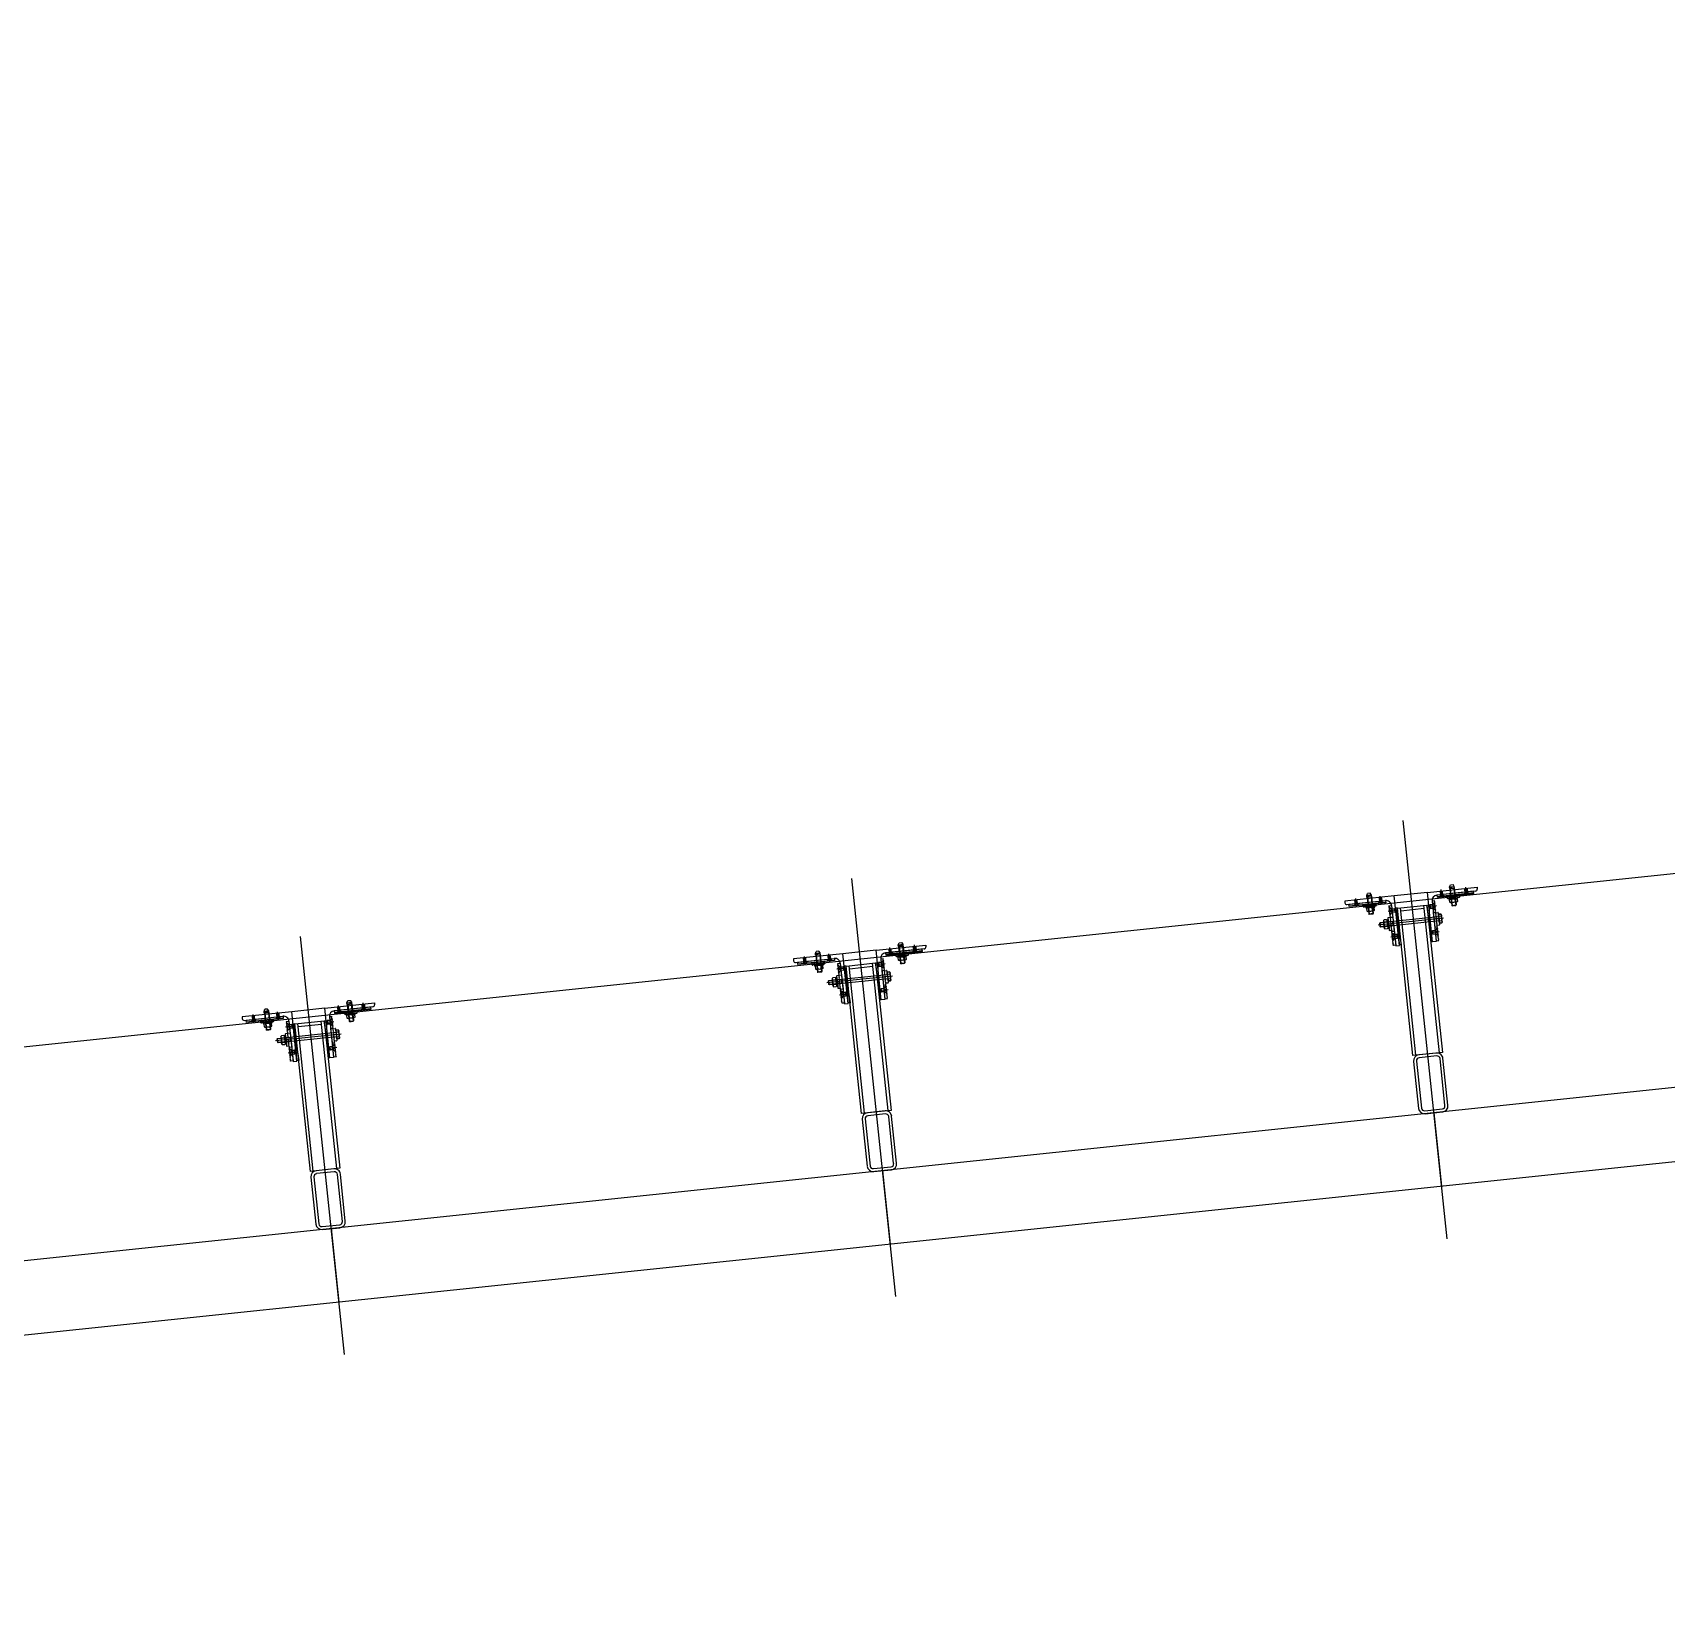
# Model space of a CAD drawing. Extents: x 809487 to 809680, y 818779 to 819225.
# Drawn here: x 809542.408 to 809546.828, y 818960.345 to 818964.567 of the extents above; entities that cross this region are included whole.
import ezdxf

# ---------------------------------------------------------------- set-up
doc = ezdxf.new("R2010")
doc.units = 0
for name, color, linetype in [('Default', 7, 'Continuous'), ('F-Glazing', 7, 'Continuous'), ('MAJ223__', 7, 'Continuous'), ('MAJ292_1', 7, 'Continuous'), ('MAJ292__', 7, 'Continuous'), ('MAJ314__scope', 7, 'Continuous'), ('MAJ318__', 7, 'Continuous'), ('MAJ322__', 7, 'Continuous'), ('MAJ325__', 7, 'Continuous'), ('MAJ520__', 7, 'Continuous'), ('WELDING', 7, 'Continuous')]:
    doc.layers.add(name, color=color, linetype=linetype)

# ---------------------------------------------------------------- blocks, each defined once
blk = doc.blocks.new('A$C62E2240C')
at = {"layer": 'MAJ223__'}
for p, q in [((-0.005, -0.01), (0.0181, -0.01)), ((0.005, -0.0058), (0.0135, -0.0058)), ((0.005, -0.0142), (0.0135, -0.0142)), ((0.0127, -0.005), (0.0127, -0.015))]:
    blk.add_line(p, q, dxfattribs=at)
blk.add_lwpolyline([(0, 0), (0.005, -0.005), (0.005, -0.015), (0, -0.02)], close=True, dxfattribs=at)
for points in [[(0, -0.0113), (0.0033, -0.0113), (0.0033, -0.0088), (0, -0.0088)], [(0.005, -0.005), (0.0127, -0.005), (0.0135, -0.0058), (0.0135, -0.0142), (0.0127, -0.015), (0.005, -0.015)]]:
    blk.add_lwpolyline(points, dxfattribs=at)
blk = doc.blocks.new('TM12NUT')
at = {"layer": 'Default'}
for p, q in [((0.0078, 0), (-0.0078, 0)), ((-0.0104, -0.0015), (-0.0104, -0.0085)), ((-0.0078, -0.01), (0.0078, -0.01)), ((-0.0052, -0.0085), (-0.0052, -0.0015)), ((0.0052, -0.0085), (0.0052, -0.0015)), ((0.0104, -0.0085), (0.0104, -0.0015))]:
    blk.add_line(p, q, dxfattribs=at)
for centre, radius, start, end in [((0, -0.0098), 0.00979, 57.7958, 122.2042), ((0.0078, -0.003), 0.00301, 30, 150), ((-0.0078, -0.003), 0.00301, 30, 150), ((-0.0078, -0.007), 0.00301, 210, 330), ((0, -0.0002), 0.00979, 237.7958, 302.2042), ((0.0078, -0.007), 0.00301, 210, 330)]:
    blk.add_arc(centre, radius, start, end, dxfattribs=at)
blk = doc.blocks.new('M12_WASH')
at = {"layer": 'Default'}
for p, q in [((0.0025, 0.0016), (0, 0.0009)), ((0, -0.0016), (0.0025, -0.0009))]:
    blk.add_line(p, q, dxfattribs=at)
blk.add_lwpolyline([(0, -0.012), (0.0025, -0.012), (0.0025, 0.012), (0, 0.012)], close=True, dxfattribs=at)
blk = doc.blocks.new('A$C392C4054')
at = {"layer": 'Default'}
for p, q in [((0.013, 0.05), (0, 0.05)), ((0.013, 0.047), (0, 0.047)), ((0.0016, 0.0468), (0.0016, 0)), ((0.0114, 0.0468), (0.0114, 0))]:
    blk.add_line(p, q, dxfattribs=at)
at = {"layer": 'MAJ292_1'}
for p, q in [((0.0005, 0.047), (0.0005, 0.0468)), ((0.0125, 0.047), (0.0125, 0.0468))]:
    blk.add_line(p, q, dxfattribs=at)
at = {"layer": 'MAJ318__'}
for p, q in [((0, 0.0517), (0.003, 0.057)), ((0, 0.0468), (0, 0.0517)), ((0.013, 0.0515), (0, 0.0515)), ((0.013, 0.0468), (0, 0.0468)), ((0.0005, 0.0468), (0.0005, 0.0011)), ((0.01, 0.057), (0.003, 0.057)), ((0.013, 0.0517), (0.01, 0.057)), ((0.0125, 0.0468), (0.0125, 0.0011)), ((0.013, 0.0468), (0.013, 0.0517)), ((0.0005, 0.0011), (0.0016, 0)), ((0.0125, 0.0011), (0.0005, 0.0011)), ((0.0054, 0), (0.0016, 0)), ((0.0065, 0.0011), (0.0054, 0)), ((0.0065, 0.0011), (0.0076, 0)), ((0.0114, 0), (0.0076, 0)), ((0.0114, 0), (0.0125, 0.0011))]:
    blk.add_line(p, q, dxfattribs=at)
blk = doc.blocks.new('M06MC13')
at = {"layer": 'Default'}
for p, q in [((-0.005, 0), (0.018, 0)), ((0.003, 0.0025), (0.013, 0.0025)), ((0.0125, -0.003), (0.0125, 0.003)), ((0.003, -0.0025), (0.013, -0.0025))]:
    blk.add_line(p, q, dxfattribs=at)
blk.add_lwpolyline([(0, -0.006), (0.003, -0.003), (0.003, 0.003), (0, 0.006)], close=True, dxfattribs=at)
for points in [[(0, 0.00075), (0.002, 0.00075), (0.002, -0.00075), (0, -0.00075)], [(0.003, -0.003), (0.0125, -0.003), (0.013, -0.0025), (0.013, 0.0025), (0.0125, 0.003), (0.003, 0.003)]]:
    blk.add_lwpolyline(points, dxfattribs=at)
blk = doc.blocks.new('M12HB160')
at = {"layer": 'Default'}
for p, q in [((-0.013, 0), (0.165, 0)), ((0.125, 0.005), (0.16, 0.005)), ((0.159, -0.006), (0.159, 0.006)), ((0.125, -0.005), (0.16, -0.005))]:
    blk.add_line(p, q, dxfattribs=at)
blk.add_lwpolyline([(-0.0065, -0.012), (-0.008, -0.0105), (-0.008, 0.0105), (-0.0065, 0.012), (0, 0.012), (0, -0.012)], close=True, dxfattribs=at)
for points in [[(-0.0064, 0.006), (0, 0.006), (0, 0.012), (-0.0064, 0.012)], [(0, -0.006), (0.159, -0.006), (0.16, -0.005), (0.16, 0.005), (0.159, 0.006), (0, 0.006)], [(0.124, -0.006), (0.125, -0.005), (0.125, 0.005), (0.124, 0.006)], [(-0.0064, -0.012), (0, -0.012), (0, -0.006), (-0.0064, -0.006)]]:
    blk.add_lwpolyline(points, dxfattribs=at)
for centre, radius, start, end in [((-0.0044, 0.009), 0.0036, 123.6264, 236.3736), ((0.004, 0), 0.012, 150, 210), ((-0.0044, -0.009), 0.0036, 123.6264, 236.3736)]:
    blk.add_arc(centre, radius, start, end, dxfattribs=at)
blk = doc.blocks.new('M12_NUT1')
at = {"layer": 'Default'}
blk.add_lwpolyline([(0.01, 0.0105), (0.01, -0.0105), (0.0085, -0.012), (0.0015, -0.012), (0, -0.0105), (0, 0.0105), (0.0015, 0.012), (0.0085, 0.012)], close=True, dxfattribs=at)
for points in [[(0.0016, 0.006), (0.0084, 0.006)], [(0.0016, 0.006), (0.0084, 0.006)], [(0.0084, -0.006), (0.0016, -0.006)], [(0.0084, -0.006), (0.0016, -0.006)]]:
    blk.add_lwpolyline(points, dxfattribs=at)
for centre, radius, start, end in [((0.0036, 0.009), 0.0036, 123.6264, 236.3736), ((0.012, 0), 0.012, 150, 210), ((0.0064, 0.009), 0.0036, 303.6264, 56.3736), ((-0.002, 0), 0.012, 330, 30), ((0.0036, -0.009), 0.0036, 123.6264, 236.3736), ((0.0064, -0.009), 0.0036, 303.6264, 56.3736)]:
    blk.add_arc(centre, radius, start, end, dxfattribs=at)

msp = doc.modelspace()

# ---------------------------------------------------------------- linework, layer by layer
at = {"layer": 'F-Glazing'}
for p, q in [((809546.235, 818961.3022), (809546.116, 818962.434)), ((809544.7432, 818961.1454), (809544.6243, 818962.2772)), ((809546.1817, 818962.2398), (809546.0922, 818962.2304)), ((809546.1817, 818962.2398), (809546.1817, 818962.2398)), ((809546.1095, 818962.19), (809546.1732, 818962.1967)), ((809543.2514, 818960.9886), (809543.1325, 818962.1204)), ((809544.6899, 818962.083), (809544.6004, 818962.0736)), ((809544.6899, 818962.083), (809544.6899, 818962.083)), ((809544.6177, 818962.0332), (809544.6814, 818962.0399)), ((809543.1981, 818961.9262), (809543.1086, 818961.9168)), ((809543.1981, 818961.9262), (809543.1981, 818961.9262)), ((809543.1259, 818961.8764), (809543.1896, 818961.8831))]:
    msp.add_line(p, q, dxfattribs=at)
for points in [[(809546.1007, 818962.1971), (809546.0958, 818962.1966), (809546.1112, 818962.0979), (809546.1062, 818962.0974)], [(809546.1803, 818962.2055), (809546.1853, 818962.206), (809546.1907, 818962.1063), (809546.1957, 818962.1068)], [(809544.6885, 818962.0487), (809544.6935, 818962.0492), (809544.6989, 818961.9495), (809544.7039, 818961.95)], [(809544.6089, 818962.0403), (809544.604, 818962.0398), (809544.6194, 818961.9411), (809544.6144, 818961.9406)], [(809543.1172, 818961.8835), (809543.1122, 818961.883), (809543.1276, 818961.7843), (809543.1226, 818961.7838)], [(809543.1967, 818961.8919), (809543.2017, 818961.8924), (809543.2071, 818961.7927), (809543.2121, 818961.7932)]]:
    msp.add_lwpolyline(points, close=True, dxfattribs=at)
at = {"layer": 'MAJ223__'}
for points in [[(809546.2089, 818962.148), (809546.2073, 818962.1494), (809546.2086, 818962.151), (809546.207, 818962.1524), (809546.2083, 818962.154), (809546.2067, 818962.1554), (809546.208, 818962.157), (809546.2064, 818962.1583), (809546.2077, 818962.16), (809546.206, 818962.1613), (809546.2074, 818962.163), (809546.2057, 818962.1643), (809546.2071, 818962.166), (809546.2054, 818962.1673), (809546.2068, 818962.1689), (809546.2051, 818962.1703), (809546.2064, 818962.1719), (809546.2048, 818962.1733), (809546.2061, 818962.1749), (809546.2045, 818962.1762), (809546.2058, 818962.1779), (809546.2042, 818962.1792), (809546.2055, 818962.1809), (809546.2038, 818962.1822), (809546.2052, 818962.1839), (809546.2035, 818962.1852), (809546.1976, 818962.1846), (809546.2016, 818962.1458), (809546.2076, 818962.1464)], [(809546.0846, 818962.135), (809546.086, 818962.1366), (809546.0843, 818962.138), (809546.0857, 818962.1396), (809546.084, 818962.141), (809546.0853, 818962.1426), (809546.0837, 818962.1439), (809546.085, 818962.1456), (809546.0834, 818962.1469), (809546.0847, 818962.1486), (809546.0831, 818962.1499), (809546.0844, 818962.1516), (809546.0827, 818962.1529), (809546.0841, 818962.1545), (809546.0824, 818962.1559), (809546.0838, 818962.1575), (809546.0821, 818962.1589), (809546.0835, 818962.1605), (809546.0818, 818962.1618), (809546.0831, 818962.1635), (809546.0815, 818962.1648), (809546.0828, 818962.1665), (809546.0812, 818962.1678), (809546.0825, 818962.1695), (809546.0809, 818962.1708), (809546.0822, 818962.1724), (809546.0882, 818962.1731), (809546.0922, 818962.1343), (809546.0863, 818962.1336)], [(809544.5928, 818961.9782), (809544.5942, 818961.9798), (809544.5925, 818961.9812), (809544.5939, 818961.9828), (809544.5922, 818961.9842), (809544.5936, 818961.9858), (809544.5919, 818961.9871), (809544.5932, 818961.9888), (809544.5916, 818961.9901), (809544.5929, 818961.9918), (809544.5913, 818961.9931), (809544.5926, 818961.9948), (809544.591, 818961.9961), (809544.5923, 818961.9977), (809544.5907, 818961.9991), (809544.592, 818962.0007), (809544.5903, 818962.0021), (809544.5917, 818962.0037), (809544.59, 818962.005), (809544.5914, 818962.0067), (809544.5897, 818962.008), (809544.591, 818962.0097), (809544.5894, 818962.011), (809544.5907, 818962.0127), (809544.5891, 818962.014), (809544.5904, 818962.0156), (809544.5964, 818962.0163), (809544.6005, 818961.9775), (809544.5945, 818961.9769)], [(809544.7172, 818961.9913), (809544.7155, 818961.9926), (809544.7168, 818961.9942), (809544.7152, 818961.9956), (809544.7165, 818961.9972), (809544.7149, 818961.9986), (809544.7162, 818962.0002), (809544.7146, 818962.0015), (809544.7159, 818962.0032), (809544.7143, 818962.0045), (809544.7156, 818962.0062), (809544.7139, 818962.0075), (809544.7153, 818962.0092), (809544.7136, 818962.0105), (809544.715, 818962.0121), (809544.7133, 818962.0135), (809544.7147, 818962.0151), (809544.713, 818962.0165), (809544.7143, 818962.0181), (809544.7127, 818962.0194), (809544.714, 818962.0211), (809544.7124, 818962.0224), (809544.7137, 818962.0241), (809544.7121, 818962.0254), (809544.7134, 818962.0271), (809544.7118, 818962.0284), (809544.7058, 818962.0278), (809544.7099, 818961.989), (809544.7158, 818961.9896)], [(809543.2254, 818961.8345), (809543.2237, 818961.8358), (809543.2251, 818961.8374), (809543.2234, 818961.8388), (809543.2248, 818961.8404), (809543.2231, 818961.8418), (809543.2244, 818961.8434), (809543.2228, 818961.8448), (809543.2241, 818961.8464), (809543.2225, 818961.8477), (809543.2238, 818961.8494), (809543.2222, 818961.8507), (809543.2235, 818961.8524), (809543.2219, 818961.8537), (809543.2232, 818961.8553), (809543.2215, 818961.8567), (809543.2229, 818961.8583), (809543.2212, 818961.8597), (809543.2226, 818961.8613), (809543.2209, 818961.8627), (809543.2222, 818961.8643), (809543.2206, 818961.8656), (809543.2219, 818961.8673), (809543.2203, 818961.8686), (809543.2216, 818961.8703), (809543.22, 818961.8716), (809543.214, 818961.871), (809543.2181, 818961.8322), (809543.224, 818961.8328)], [(809543.1011, 818961.8214), (809543.1024, 818961.823), (809543.1008, 818961.8244), (809543.1021, 818961.826), (809543.1004, 818961.8274), (809543.1018, 818961.829), (809543.1001, 818961.8303), (809543.1015, 818961.832), (809543.0998, 818961.8333), (809543.1011, 818961.835), (809543.0995, 818961.8363), (809543.1008, 818961.838), (809543.0992, 818961.8393), (809543.1005, 818961.8409), (809543.0989, 818961.8423), (809543.1002, 818961.8439), (809543.0986, 818961.8453), (809543.0999, 818961.8469), (809543.0982, 818961.8483), (809543.0996, 818961.8499), (809543.0979, 818961.8512), (809543.0993, 818961.8529), (809543.0976, 818961.8542), (809543.099, 818961.8559), (809543.0973, 818961.8572), (809543.0986, 818961.8588), (809543.1046, 818961.8595), (809543.1087, 818961.8207), (809543.1027, 818961.8201)]]:
    msp.add_lwpolyline(points, close=True, dxfattribs=at)
at = {"layer": 'MAJ292__'}
for p, q in [((809546.1506, 818961.799), (809546.1087, 818962.198)), ((809546.2143, 818961.8057), (809546.1723, 818962.2047)), ((809544.7225, 818961.6489), (809544.6805, 818962.0479)), ((809544.6588, 818961.6422), (809544.6169, 818962.0412)), ((809543.167, 818961.4854), (809543.1251, 818961.8844)), ((809543.2307, 818961.4921), (809543.1888, 818961.8911))]:
    msp.add_line(p, q, dxfattribs=at)
for points in [[(809546.0964, 818962.0951), (809546.1063, 818962.0961), (809546.0922, 818962.2304), (809545.9579, 818962.2163), (809545.9585, 818962.2113)], [(809546.2058, 818962.1066), (809546.1958, 818962.1055), (809546.1817, 818962.2398), (809546.316, 818962.2539), (809546.3165, 818962.2489)], [(809546.312, 818962.2434), (809546.2076, 818962.2325)], [(809545.964, 818962.2069), (809546.0684, 818962.2178)], [(809546.0849, 818962.2045), (809546.0964, 818962.0951)], [(809546.1943, 818962.216), (809546.2058, 818962.1066)], [(809544.714, 818961.9498), (809544.704, 818961.9487), (809544.6899, 818962.083), (809544.8242, 818962.0971), (809544.8247, 818962.0921)], [(809544.6046, 818961.9383), (809544.6145, 818961.9393), (809544.6004, 818962.0736), (809544.4662, 818962.0595), (809544.4667, 818962.0545)], [(809544.4722, 818962.0501), (809544.5766, 818962.061)], [(809544.5931, 818962.0477), (809544.6046, 818961.9383)], [(809544.7025, 818962.0592), (809544.714, 818961.9498)], [(809544.8203, 818962.0867), (809544.7158, 818962.0757)], [(809543.1128, 818961.7815), (809543.1227, 818961.7825), (809543.1086, 818961.9168), (809542.9744, 818961.9027), (809542.9749, 818961.8977)], [(809543.2222, 818961.793), (809543.2123, 818961.792), (809543.1981, 818961.9262), (809543.3324, 818961.9403), (809543.3329, 818961.9354)], [(809543.3285, 818961.9299), (809543.224, 818961.9189)], [(809542.9804, 818961.8933), (809543.0848, 818961.9042)], [(809543.1013, 818961.8909), (809543.1128, 818961.7815)], [(809543.2107, 818961.9024), (809543.2222, 818961.793)], [(809546.1443, 818961.7823), (809546.1577, 818961.655)], [(809546.1523, 818961.7831), (809546.1657, 818961.6558)], [(809546.2063, 818961.8049), (809546.1586, 818961.7998)], [(809546.2071, 818961.7969), (809546.1594, 818961.7919)], [(809546.2293, 818961.6625), (809546.2159, 818961.7898)], [(809546.2373, 818961.6633), (809546.2239, 818961.7906)], [(809546.1745, 818961.6487), (809546.2222, 818961.6537)], [(809544.6525, 818961.6255), (809544.6659, 818961.4982)], [(809544.6605, 818961.6263), (809544.6739, 818961.499)], [(809544.7145, 818961.6481), (809544.6668, 818961.643)], [(809544.7154, 818961.6401), (809544.6676, 818961.6351)], [(809544.7375, 818961.5057), (809544.7242, 818961.633)], [(809544.7455, 818961.5065), (809544.7321, 818961.6338)], [(809546.1753, 818961.6407), (809546.223, 818961.6457)], [(809543.2227, 818961.4913), (809543.175, 818961.4863)], [(809543.2236, 818961.4833), (809543.1758, 818961.4783)], [(809543.2457, 818961.3489), (809543.2324, 818961.4762)], [(809543.2537, 818961.3497), (809543.2403, 818961.477)], [(809544.6827, 818961.4919), (809544.7304, 818961.4969)], [(809544.6835, 818961.4839), (809544.7312, 818961.4889)], [(809543.1608, 818961.4687), (809543.1741, 818961.3414)], [(809543.1687, 818961.4695), (809543.1821, 818961.3422)], [(809543.1909, 818961.3351), (809543.2386, 818961.3401)], [(809543.1917, 818961.3271), (809543.2395, 818961.3321)]]:
    msp.add_lwpolyline(points, dxfattribs=at)
for points in [[(809546.2222, 818961.8065), (809546.1427, 818961.7982), (809546.1007, 818962.1971), (809546.1803, 818962.2055)], [(809544.7304, 818961.6497), (809544.6509, 818961.6414), (809544.6089, 818962.0403), (809544.6885, 818962.0487)], [(809543.2387, 818961.4929), (809543.1591, 818961.4846), (809543.1172, 818961.8835), (809543.1967, 818961.8919)]]:
    msp.add_lwpolyline(points, close=True, dxfattribs=at)
for centre, radius, start, end in [((809546.2092, 818962.2176), 0.015, 96, 186), ((809546.3115, 818962.2484), 0.005, 276, 6), ((809545.9634, 818962.2118), 0.005, 186, 276), ((809546.0699, 818962.2029), 0.015, 6, 96), ((809544.8197, 818962.0916), 0.005, 276, 6), ((809544.4717, 818962.055), 0.005, 186, 276), ((809544.5782, 818962.0461), 0.015, 6, 96), ((809544.7174, 818962.0608), 0.015, 96, 186), ((809543.2256, 818961.904), 0.015, 96, 186), ((809543.328, 818961.9348), 0.005, 276, 6), ((809542.9799, 818961.8982), 0.005, 186, 276), ((809543.0864, 818961.8893), 0.015, 6, 96), ((809546.1602, 818961.7839), 0.016, 96, 186), ((809546.1602, 818961.7839), 0.008, 96, 186), ((809546.208, 818961.7889), 0.016, 6, 96), ((809546.208, 818961.7889), 0.008, 6, 96), ((809546.1736, 818961.6566), 0.016, 186, 276), ((809546.1736, 818961.6566), 0.008, 186, 276), ((809546.2214, 818961.6616), 0.008, 276, 6), ((809546.2214, 818961.6616), 0.016, 276, 6), ((809544.6685, 818961.6271), 0.016, 96, 186), ((809544.6685, 818961.6271), 0.008, 96, 186), ((809544.7162, 818961.6321), 0.016, 6, 96), ((809544.7162, 818961.6321), 0.008, 6, 96), ((809543.1767, 818961.4703), 0.016, 96, 186), ((809543.1767, 818961.4703), 0.008, 96, 186), ((809543.2244, 818961.4754), 0.016, 6, 96), ((809543.2244, 818961.4754), 0.008, 6, 96), ((809544.6818, 818961.4998), 0.016, 186, 276), ((809544.6818, 818961.4998), 0.008, 186, 276), ((809544.7296, 818961.5048), 0.008, 276, 6), ((809544.7296, 818961.5048), 0.016, 276, 6), ((809543.1901, 818961.343), 0.016, 186, 276), ((809543.1901, 818961.343), 0.008, 186, 276), ((809543.2378, 818961.3481), 0.008, 276, 6), ((809543.2378, 818961.3481), 0.016, 276, 6)]:
    msp.add_arc(centre, radius, start, end, dxfattribs=at)
at = {"layer": 'MAJ314__scope'}
for p, q in [((809546.1992, 818961.6432), (809546.2201, 818961.4443)), ((809544.7074, 818961.4864), (809544.7283, 818961.2875)), ((809543.2156, 818961.3296), (809543.2365, 818961.1307))]:
    msp.add_line(p, q, dxfattribs=at)
for points in [[(809568.5158, 818964.5671), (809535.677, 818961.1156)], [(809568.8743, 818964.0265), (809535.7388, 818960.5438)], [(809568.8952, 818963.8276), (809535.7598, 818960.3449)]]:
    msp.add_lwpolyline(points, dxfattribs=at)
at = {"layer": 'MAJ322__'}
for points in [[(809546.3071, 818962.2369), (809546.3065, 818962.2429), (809546.2072, 818962.2324), (809546.2078, 818962.2265)], [(809545.9701, 818962.2015), (809545.9695, 818962.2074), (809546.0688, 818962.2179), (809546.0694, 818962.2119)], [(809546.0849, 818962.2045), (809546.0962, 818962.097), (809546.0887, 818962.0962), (809546.09, 818962.0978), (809546.0884, 818962.0992), (809546.0897, 818962.1008), (809546.0881, 818962.1022), (809546.0894, 818962.1038), (809546.0878, 818962.1051), (809546.0891, 818962.1068), (809546.0875, 818962.1081), (809546.0888, 818962.1098), (809546.0871, 818962.1111), (809546.0885, 818962.1128), (809546.0868, 818962.1141), (809546.0882, 818962.1157), (809546.0865, 818962.1171), (809546.0878, 818962.1187), (809546.0862, 818962.1201), (809546.0875, 818962.1217), (809546.0859, 818962.123), (809546.0872, 818962.1247), (809546.0856, 818962.126), (809546.0869, 818962.1277), (809546.0853, 818962.129), (809546.0866, 818962.1307), (809546.0849, 818962.132), (809546.0863, 818962.1336), (809546.0846, 818962.135), (809546.086, 818962.1366), (809546.0843, 818962.138), (809546.0857, 818962.1396), (809546.084, 818962.141), (809546.0853, 818962.1426), (809546.0837, 818962.1439), (809546.085, 818962.1456), (809546.0834, 818962.1469), (809546.0847, 818962.1486), (809546.0831, 818962.1499), (809546.0844, 818962.1516), (809546.0827, 818962.1529), (809546.0841, 818962.1545), (809546.0824, 818962.1559), (809546.0838, 818962.1575), (809546.0821, 818962.1589), (809546.0835, 818962.1605), (809546.0818, 818962.1618), (809546.0831, 818962.1635), (809546.0815, 818962.1648), (809546.0828, 818962.1665), (809546.0812, 818962.1678), (809546.0825, 818962.1695), (809546.0809, 818962.1708), (809546.0822, 818962.1724), (809546.0806, 818962.1738), (809546.0819, 818962.1754), (809546.0802, 818962.1768), (809546.0816, 818962.1784), (809546.0799, 818962.1797), (809546.0813, 818962.1814), (809546.0796, 818962.1827), (809546.0809, 818962.1844), (809546.0793, 818962.1857), (809546.0806, 818962.1874), (809546.079, 818962.1887), (809546.0803, 818962.1903), (809546.0787, 818962.1917), (809546.08, 818962.1933), (809546.0784, 818962.1947), (809546.0797, 818962.1963), (809546.078, 818962.1976), (809546.0794, 818962.1993), (809546.0777, 818962.2006), (809546.0791, 818962.2023), (809546.0791, 818962.2024), (809546.0774, 818962.2037)], [(809546.1943, 818962.216), (809546.2056, 818962.1085), (809546.213, 818962.1093), (809546.2114, 818962.1106), (809546.2127, 818962.1122), (809546.2111, 818962.1136), (809546.2124, 818962.1152), (809546.2107, 818962.1166), (809546.2121, 818962.1182), (809546.2104, 818962.1195), (809546.2118, 818962.1212), (809546.2101, 818962.1225), (809546.2115, 818962.1242), (809546.2098, 818962.1255), (809546.2111, 818962.1272), (809546.2095, 818962.1285), (809546.2108, 818962.1301), (809546.2092, 818962.1315), (809546.2105, 818962.1331), (809546.2089, 818962.1345), (809546.2102, 818962.1361), (809546.2086, 818962.1375), (809546.2099, 818962.1391), (809546.2082, 818962.1404), (809546.2096, 818962.1421), (809546.2079, 818962.1434), (809546.2093, 818962.1451), (809546.2076, 818962.1464), (809546.2089, 818962.148), (809546.2073, 818962.1494), (809546.2086, 818962.151), (809546.207, 818962.1524), (809546.2083, 818962.154), (809546.2067, 818962.1554), (809546.208, 818962.157), (809546.2064, 818962.1583), (809546.2077, 818962.16), (809546.206, 818962.1613), (809546.2074, 818962.163), (809546.2057, 818962.1643), (809546.2071, 818962.166), (809546.2054, 818962.1673), (809546.2068, 818962.1689), (809546.2051, 818962.1703), (809546.2064, 818962.1719), (809546.2048, 818962.1733), (809546.2061, 818962.1749), (809546.2045, 818962.1762), (809546.2058, 818962.1779), (809546.2042, 818962.1792), (809546.2055, 818962.1809), (809546.2038, 818962.1822), (809546.2052, 818962.1839), (809546.2035, 818962.1852), (809546.2049, 818962.1868), (809546.2032, 818962.1882), (809546.2046, 818962.1898), (809546.2029, 818962.1912), (809546.2042, 818962.1928), (809546.2026, 818962.1941), (809546.2039, 818962.1958), (809546.2023, 818962.1971), (809546.2036, 818962.1988), (809546.202, 818962.2001), (809546.2033, 818962.2018), (809546.2017, 818962.2031), (809546.203, 818962.2047), (809546.2013, 818962.2061), (809546.2027, 818962.2077), (809546.201, 818962.2091), (809546.2024, 818962.2107), (809546.2007, 818962.212), (809546.202, 818962.2137), (809546.2004, 818962.215), (809546.2004, 818962.2151), (809546.2017, 818962.2168)], [(809544.4783, 818962.0447), (809544.4777, 818962.0506), (809544.577, 818962.0611), (809544.5777, 818962.0551)], [(809544.5931, 818962.0477), (809544.6044, 818961.9402), (809544.5969, 818961.9394), (809544.5983, 818961.9411), (809544.5966, 818961.9424), (809544.5979, 818961.944), (809544.5963, 818961.9454), (809544.5976, 818961.947), (809544.596, 818961.9484), (809544.5973, 818961.95), (809544.5957, 818961.9513), (809544.597, 818961.953), (809544.5954, 818961.9543), (809544.5967, 818961.956), (809544.595, 818961.9573), (809544.5964, 818961.959), (809544.5947, 818961.9603), (809544.5961, 818961.9619), (809544.5944, 818961.9633), (809544.5958, 818961.9649), (809544.5941, 818961.9663), (809544.5954, 818961.9679), (809544.5938, 818961.9692), (809544.5951, 818961.9709), (809544.5935, 818961.9722), (809544.5948, 818961.9739), (809544.5932, 818961.9752), (809544.5945, 818961.9769), (809544.5928, 818961.9782), (809544.5942, 818961.9798), (809544.5925, 818961.9812), (809544.5939, 818961.9828), (809544.5922, 818961.9842), (809544.5936, 818961.9858), (809544.5919, 818961.9871), (809544.5932, 818961.9888), (809544.5916, 818961.9901), (809544.5929, 818961.9918), (809544.5913, 818961.9931), (809544.5926, 818961.9948), (809544.591, 818961.9961), (809544.5923, 818961.9977), (809544.5907, 818961.9991), (809544.592, 818962.0007), (809544.5903, 818962.0021), (809544.5917, 818962.0037), (809544.59, 818962.005), (809544.5914, 818962.0067), (809544.5897, 818962.008), (809544.591, 818962.0097), (809544.5894, 818962.011), (809544.5907, 818962.0127), (809544.5891, 818962.014), (809544.5904, 818962.0156), (809544.5888, 818962.017), (809544.5901, 818962.0186), (809544.5885, 818962.02), (809544.5898, 818962.0216), (809544.5881, 818962.0229), (809544.5895, 818962.0246), (809544.5878, 818962.0259), (809544.5892, 818962.0276), (809544.5875, 818962.0289), (809544.5889, 818962.0306), (809544.5872, 818962.0319), (809544.5885, 818962.0335), (809544.5869, 818962.0349), (809544.5882, 818962.0365), (809544.5866, 818962.0379), (809544.5879, 818962.0395), (809544.5863, 818962.0408), (809544.5876, 818962.0425), (809544.5859, 818962.0438), (809544.5873, 818962.0455), (809544.5873, 818962.0456), (809544.5856, 818962.0469)], [(809544.7025, 818962.0592), (809544.7138, 818961.9517), (809544.7212, 818961.9525), (809544.7196, 818961.9538), (809544.7209, 818961.9555), (809544.7193, 818961.9568), (809544.7206, 818961.9584), (809544.719, 818961.9598), (809544.7203, 818961.9614), (809544.7187, 818961.9628), (809544.72, 818961.9644), (809544.7183, 818961.9657), (809544.7197, 818961.9674), (809544.718, 818961.9687), (809544.7194, 818961.9704), (809544.7177, 818961.9717), (809544.719, 818961.9734), (809544.7174, 818961.9747), (809544.7187, 818961.9763), (809544.7171, 818961.9777), (809544.7184, 818961.9793), (809544.7168, 818961.9807), (809544.7181, 818961.9823), (809544.7165, 818961.9836), (809544.7178, 818961.9853), (809544.7161, 818961.9866), (809544.7175, 818961.9883), (809544.7158, 818961.9896), (809544.7172, 818961.9913), (809544.7155, 818961.9926), (809544.7168, 818961.9942), (809544.7152, 818961.9956), (809544.7165, 818961.9972), (809544.7149, 818961.9986), (809544.7162, 818962.0002), (809544.7146, 818962.0015), (809544.7159, 818962.0032), (809544.7143, 818962.0045), (809544.7156, 818962.0062), (809544.7139, 818962.0075), (809544.7153, 818962.0092), (809544.7136, 818962.0105), (809544.715, 818962.0121), (809544.7133, 818962.0135), (809544.7147, 818962.0151), (809544.713, 818962.0165), (809544.7143, 818962.0181), (809544.7127, 818962.0194), (809544.714, 818962.0211), (809544.7124, 818962.0224), (809544.7137, 818962.0241), (809544.7121, 818962.0254), (809544.7134, 818962.0271), (809544.7118, 818962.0284), (809544.7131, 818962.03), (809544.7114, 818962.0314), (809544.7128, 818962.033), (809544.7111, 818962.0344), (809544.7125, 818962.036), (809544.7108, 818962.0373), (809544.7121, 818962.039), (809544.7105, 818962.0403), (809544.7118, 818962.042), (809544.7102, 818962.0433), (809544.7115, 818962.045), (809544.7099, 818962.0463), (809544.7112, 818962.0479), (809544.7096, 818962.0493), (809544.7109, 818962.0509), (809544.7092, 818962.0523), (809544.7106, 818962.0539), (809544.7089, 818962.0552), (809544.7103, 818962.0569), (809544.7086, 818962.0582), (809544.7086, 818962.0583), (809544.7099, 818962.06)], [(809544.8153, 818962.0801), (809544.8147, 818962.0861), (809544.7154, 818962.0756), (809544.716, 818962.0697)], [(809543.3236, 818961.9233), (809543.3229, 818961.9293), (809543.2236, 818961.9188), (809543.2242, 818961.9129)], [(809542.9866, 818961.8879), (809542.9859, 818961.8939), (809543.0853, 818961.9043), (809543.0859, 818961.8983)], [(809543.1013, 818961.8909), (809543.1126, 818961.7834), (809543.1051, 818961.7826), (809543.1065, 818961.7843), (809543.1048, 818961.7856), (809543.1062, 818961.7872), (809543.1045, 818961.7886), (809543.1058, 818961.7902), (809543.1042, 818961.7916), (809543.1055, 818961.7932), (809543.1039, 818961.7945), (809543.1052, 818961.7962), (809543.1036, 818961.7975), (809543.1049, 818961.7992), (809543.1033, 818961.8005), (809543.1046, 818961.8022), (809543.1029, 818961.8035), (809543.1043, 818961.8051), (809543.1026, 818961.8065), (809543.104, 818961.8081), (809543.1023, 818961.8095), (809543.1037, 818961.8111), (809543.102, 818961.8124), (809543.1033, 818961.8141), (809543.1017, 818961.8154), (809543.103, 818961.8171), (809543.1014, 818961.8184), (809543.1027, 818961.8201), (809543.1011, 818961.8214), (809543.1024, 818961.823), (809543.1008, 818961.8244), (809543.1021, 818961.826), (809543.1004, 818961.8274), (809543.1018, 818961.829), (809543.1001, 818961.8303), (809543.1015, 818961.832), (809543.0998, 818961.8333), (809543.1011, 818961.835), (809543.0995, 818961.8363), (809543.1008, 818961.838), (809543.0992, 818961.8393), (809543.1005, 818961.8409), (809543.0989, 818961.8423), (809543.1002, 818961.8439), (809543.0986, 818961.8453), (809543.0999, 818961.8469), (809543.0982, 818961.8483), (809543.0996, 818961.8499), (809543.0979, 818961.8512), (809543.0993, 818961.8529), (809543.0976, 818961.8542), (809543.099, 818961.8559), (809543.0973, 818961.8572), (809543.0986, 818961.8588), (809543.097, 818961.8602), (809543.0983, 818961.8618), (809543.0967, 818961.8632), (809543.098, 818961.8648), (809543.0964, 818961.8662), (809543.0977, 818961.8678), (809543.096, 818961.8691), (809543.0974, 818961.8708), (809543.0957, 818961.8721), (809543.0971, 818961.8738), (809543.0954, 818961.8751), (809543.0968, 818961.8768), (809543.0951, 818961.8781), (809543.0964, 818961.8797), (809543.0948, 818961.8811), (809543.0961, 818961.8827), (809543.0945, 818961.8841), (809543.0958, 818961.8857), (809543.0942, 818961.887), (809543.0955, 818961.8887), (809543.0955, 818961.8888), (809543.0938, 818961.8901)], [(809543.2107, 818961.9024), (809543.222, 818961.7949), (809543.2295, 818961.7957), (809543.2278, 818961.797), (809543.2291, 818961.7987), (809543.2275, 818961.8), (809543.2288, 818961.8016), (809543.2272, 818961.803), (809543.2285, 818961.8046), (809543.2269, 818961.806), (809543.2282, 818961.8076), (809543.2266, 818961.8089), (809543.2279, 818961.8106), (809543.2262, 818961.8119), (809543.2276, 818961.8136), (809543.2259, 818961.8149), (809543.2273, 818961.8166), (809543.2256, 818961.8179), (809543.2269, 818961.8195), (809543.2253, 818961.8209), (809543.2266, 818961.8225), (809543.225, 818961.8239), (809543.2263, 818961.8255), (809543.2247, 818961.8268), (809543.226, 818961.8285), (809543.2244, 818961.8298), (809543.2257, 818961.8315), (809543.224, 818961.8328), (809543.2254, 818961.8345), (809543.2237, 818961.8358), (809543.2251, 818961.8374), (809543.2234, 818961.8388), (809543.2248, 818961.8404), (809543.2231, 818961.8418), (809543.2244, 818961.8434), (809543.2228, 818961.8448), (809543.2241, 818961.8464), (809543.2225, 818961.8477), (809543.2238, 818961.8494), (809543.2222, 818961.8507), (809543.2235, 818961.8524), (809543.2219, 818961.8537), (809543.2232, 818961.8553), (809543.2215, 818961.8567), (809543.2229, 818961.8583), (809543.2212, 818961.8597), (809543.2226, 818961.8613), (809543.2209, 818961.8627), (809543.2222, 818961.8643), (809543.2206, 818961.8656), (809543.2219, 818961.8673), (809543.2203, 818961.8686), (809543.2216, 818961.8703), (809543.22, 818961.8716), (809543.2213, 818961.8733), (809543.2197, 818961.8746), (809543.221, 818961.8762), (809543.2193, 818961.8776), (809543.2207, 818961.8792), (809543.219, 818961.8806), (809543.2204, 818961.8822), (809543.2187, 818961.8835), (809543.22, 818961.8852), (809543.2184, 818961.8865), (809543.2197, 818961.8882), (809543.2181, 818961.8895), (809543.2194, 818961.8912), (809543.2178, 818961.8925), (809543.2191, 818961.8941), (809543.2175, 818961.8955), (809543.2188, 818961.8971), (809543.2171, 818961.8985), (809543.2185, 818961.9001), (809543.2168, 818961.9014), (809543.2168, 818961.9015), (809543.2182, 818961.9032)]]:
    msp.add_lwpolyline(points, close=True, dxfattribs=at)
for points in [[(809546.2692, 818962.2279), (809546.2686, 818962.2343), (809546.2347, 818962.2308), (809546.2354, 818962.2243)], [(809546.2365, 818962.2234), (809546.2493, 818962.2248), (809546.2518, 818962.2266), (809546.2545, 818962.2253), (809546.2683, 818962.2268)], [(809546.0091, 818962.2005), (809546.0084, 818962.207), (809546.0422, 818962.2106), (809546.0429, 818962.2041)], [(809546.042, 818962.203), (809546.0292, 818962.2016), (809546.0264, 818962.2029), (809546.024, 818962.2011), (809546.0102, 818962.1996)], [(809546.2074, 818962.163), (809546.2057, 818962.1643), (809546.2071, 818962.166), (809546.2054, 818962.1673), (809546.2068, 818962.1689), (809546.2051, 818962.1703), (809546.2064, 818962.1719), (809546.2048, 818962.1733), (809546.2061, 818962.1749), (809546.2045, 818962.1762), (809546.2058, 818962.1779), (809546.2042, 818962.1792), (809546.2055, 818962.1809), (809546.2038, 818962.1822), (809546.2052, 818962.1839), (809546.2051, 818962.1843), (809546.2101, 818962.1849)], [(809546.2112, 818962.184), (809546.2126, 818962.1712), (809546.2113, 818962.1684), (809546.2131, 818962.166), (809546.2145, 818962.1522)], [(809546.075, 818962.1697), (809546.0763, 818962.1568), (809546.0781, 818962.1544), (809546.0768, 818962.1517), (809546.0783, 818962.1378)], [(809546.0831, 818962.1499), (809546.0844, 818962.1516), (809546.0827, 818962.1529), (809546.0841, 818962.1545), (809546.0824, 818962.1559), (809546.0838, 818962.1575), (809546.0821, 818962.1589), (809546.0835, 818962.1605), (809546.0818, 818962.1618), (809546.0831, 818962.1635), (809546.0815, 818962.1648), (809546.0828, 818962.1665), (809546.0812, 818962.1678), (809546.0825, 818962.1695), (809546.0809, 818962.1708), (809546.0808, 818962.1713), (809546.0758, 818962.1708)], [(809546.0794, 818962.1369), (809546.0844, 818962.1375), (809546.0843, 818962.138), (809546.0857, 818962.1396), (809546.084, 818962.141), (809546.0853, 818962.1426), (809546.0837, 818962.1439), (809546.085, 818962.1456), (809546.0834, 818962.1469), (809546.0847, 818962.1486), (809546.0831, 818962.1499)], [(809546.2137, 818962.1511), (809546.2087, 818962.1505), (809546.2086, 818962.151), (809546.207, 818962.1524), (809546.2083, 818962.154), (809546.2067, 818962.1554), (809546.208, 818962.157), (809546.2064, 818962.1583), (809546.2077, 818962.16), (809546.206, 818962.1613), (809546.2074, 818962.163)], [(809544.5173, 818962.0437), (809544.5166, 818962.0502), (809544.5504, 818962.0538), (809544.5511, 818962.0473)], [(809544.7774, 818962.0711), (809544.7768, 818962.0776), (809544.743, 818962.074), (809544.7436, 818962.0675)], [(809544.7447, 818962.0666), (809544.7576, 818962.068), (809544.76, 818962.0698), (809544.7627, 818962.0685), (809544.7766, 818962.07)], [(809544.5502, 818962.0462), (809544.5374, 818962.0449), (809544.5346, 818962.0461), (809544.5322, 818962.0443), (809544.5184, 818962.0429)], [(809544.5832, 818962.0129), (809544.5845, 818962), (809544.5863, 818961.9976), (809544.5851, 818961.9949), (809544.5865, 818961.981)], [(809544.5913, 818961.9931), (809544.5926, 818961.9948), (809544.591, 818961.9961), (809544.5923, 818961.9977), (809544.5907, 818961.9991), (809544.592, 818962.0007), (809544.5903, 818962.0021), (809544.5917, 818962.0037), (809544.59, 818962.005), (809544.5914, 818962.0067), (809544.5897, 818962.008), (809544.591, 818962.0097), (809544.5894, 818962.011), (809544.5907, 818962.0127), (809544.5891, 818962.014), (809544.589, 818962.0145), (809544.5841, 818962.014)], [(809544.7156, 818962.0062), (809544.7139, 818962.0075), (809544.7153, 818962.0092), (809544.7136, 818962.0105), (809544.715, 818962.0121), (809544.7133, 818962.0135), (809544.7147, 818962.0151), (809544.713, 818962.0165), (809544.7143, 818962.0181), (809544.7127, 818962.0194), (809544.714, 818962.0211), (809544.7124, 818962.0224), (809544.7137, 818962.0241), (809544.7121, 818962.0254), (809544.7134, 818962.0271), (809544.7133, 818962.0276), (809544.7183, 818962.0281)], [(809544.7219, 818961.9943), (809544.7169, 818961.9937), (809544.7168, 818961.9942), (809544.7152, 818961.9956), (809544.7165, 818961.9972), (809544.7149, 818961.9986), (809544.7162, 818962.0002), (809544.7146, 818962.0015), (809544.7159, 818962.0032), (809544.7143, 818962.0045), (809544.7156, 818962.0062)], [(809544.7194, 818962.0272), (809544.7208, 818962.0144), (809544.7195, 818962.0116), (809544.7213, 818962.0092), (809544.7228, 818961.9954)], [(809544.5876, 818961.9802), (809544.5926, 818961.9807), (809544.5925, 818961.9812), (809544.5939, 818961.9828), (809544.5922, 818961.9842), (809544.5936, 818961.9858), (809544.5919, 818961.9871), (809544.5932, 818961.9888), (809544.5916, 818961.9901), (809544.5929, 818961.9918), (809544.5913, 818961.9931)], [(809543.2857, 818961.9143), (809543.285, 818961.9208), (809543.2512, 818961.9172), (809543.2519, 818961.9107)], [(809543.0255, 818961.887), (809543.0248, 818961.8934), (809543.0586, 818961.897), (809543.0593, 818961.8905)], [(809543.0584, 818961.8894), (809543.0456, 818961.8881), (809543.0429, 818961.8893), (809543.0404, 818961.8875), (809543.0266, 818961.8861)], [(809543.2238, 818961.8494), (809543.2222, 818961.8507), (809543.2235, 818961.8524), (809543.2219, 818961.8537), (809543.2232, 818961.8553), (809543.2215, 818961.8567), (809543.2229, 818961.8583), (809543.2212, 818961.8597), (809543.2226, 818961.8613), (809543.2209, 818961.8627), (809543.2222, 818961.8643), (809543.2206, 818961.8656), (809543.2219, 818961.8673), (809543.2203, 818961.8686), (809543.2216, 818961.8703), (809543.2216, 818961.8708), (809543.2265, 818961.8713)], [(809543.253, 818961.9099), (809543.2658, 818961.9112), (809543.2682, 818961.913), (809543.2709, 818961.9117), (809543.2848, 818961.9132)], [(809543.0914, 818961.8561), (809543.0927, 818961.8432), (809543.0945, 818961.8408), (809543.0933, 818961.8381), (809543.0947, 818961.8243)], [(809543.0995, 818961.8363), (809543.1008, 818961.838), (809543.0992, 818961.8393), (809543.1005, 818961.8409), (809543.0989, 818961.8423), (809543.1002, 818961.8439), (809543.0986, 818961.8453), (809543.0999, 818961.8469), (809543.0982, 818961.8483), (809543.0996, 818961.8499), (809543.0979, 818961.8512), (809543.0993, 818961.8529), (809543.0976, 818961.8542), (809543.099, 818961.8559), (809543.0973, 818961.8572), (809543.0973, 818961.8577), (809543.0923, 818961.8572)], [(809543.0958, 818961.8234), (809543.1008, 818961.8239), (809543.1008, 818961.8244), (809543.1021, 818961.826), (809543.1004, 818961.8274), (809543.1018, 818961.829), (809543.1001, 818961.8303), (809543.1015, 818961.832), (809543.0998, 818961.8333), (809543.1011, 818961.835), (809543.0995, 818961.8363)], [(809543.2301, 818961.8375), (809543.2251, 818961.837), (809543.2251, 818961.8374), (809543.2234, 818961.8388), (809543.2248, 818961.8404), (809543.2231, 818961.8418), (809543.2244, 818961.8434), (809543.2228, 818961.8448), (809543.2241, 818961.8464), (809543.2225, 818961.8477), (809543.2238, 818961.8494)], [(809543.2276, 818961.8704), (809543.229, 818961.8576), (809543.2278, 818961.8548), (809543.2295, 818961.8524), (809543.231, 818961.8386)]]:
    msp.add_lwpolyline(points, dxfattribs=at)
for centre, start, end in [((809546.2364, 818962.2244), 186, 276), ((809546.2682, 818962.2278), 276, 6), ((809546.0101, 818962.2006), 186, 276), ((809546.0419, 818962.204), 276, 6), ((809546.2102, 818962.1839), 6, 96), ((809546.0759, 818962.1698), 96, 186), ((809546.0793, 818962.1379), 186, 276), ((809546.2136, 818962.1521), 276, 6), ((809544.5501, 818962.0472), 276, 6), ((809544.7446, 818962.0676), 186, 276), ((809544.7765, 818962.071), 276, 6), ((809544.5183, 818962.0439), 186, 276), ((809544.5842, 818962.013), 96, 186), ((809544.7184, 818962.0271), 6, 96), ((809544.5875, 818961.9811), 186, 276), ((809544.7218, 818961.9953), 276, 6), ((809543.0265, 818961.8871), 186, 276), ((809543.0583, 818961.8904), 276, 6), ((809543.2266, 818961.8703), 6, 96), ((809543.2528, 818961.9108), 186, 276), ((809543.2847, 818961.9142), 276, 6), ((809543.0924, 818961.8562), 96, 186), ((809543.23, 818961.8385), 276, 6), ((809543.0957, 818961.8244), 186, 276)]:
    msp.add_arc(centre, 0.001, start, end, dxfattribs=at)
at = {"layer": 'MAJ325__'}
for p, q in [((809546.307, 818962.2384), (809546.2077, 818962.2279)), ((809546.2687, 818962.2329), (809546.2349, 818962.2293)), ((809545.97, 818962.203), (809546.0693, 818962.2134)), ((809546.0085, 818962.2055), (809546.0424, 818962.2091)), ((809544.4782, 818962.0462), (809544.5775, 818962.0566)), ((809544.5168, 818962.0487), (809544.5506, 818962.0523)), ((809544.8152, 818962.0816), (809544.7159, 818962.0712)), ((809544.7769, 818962.0761), (809544.7431, 818962.0725)), ((809543.3234, 818961.9248), (809543.2241, 818961.9144)), ((809543.2851, 818961.9193), (809543.2513, 818961.9157)), ((809542.9864, 818961.8894), (809543.0857, 818961.8998)), ((809543.025, 818961.8919), (809543.0588, 818961.8955))]:
    msp.add_line(p, q, dxfattribs=at)

# ---------------------------------------------------------------- block references
at = {"layer": 'MAJ223__'}
for name, p, yscale, rotation in [('M06MC13', (809546.056, 818962.212), -1.0000000000000004, 95.99999859926565), ('M06MC13', (809546.2874, 818962.2363), -1.0000000000000004, 95.99999859926565), ('A$C62E2240C', (809546.2007, 818962.2126), -1.0000000000000007, -174.00000140073436), ('M06MC13', (809544.7956, 818962.0795), -1.0000000000000004, 95.99999859926565), ('A$C62E2240C', (809546.0888, 818962.1099), -1.0000000000000004, 5.999998599265645), ('M06MC13', (809544.5642, 818962.0552), -1.0000000000000004, 95.99999859926565), ('A$C62E2240C', (809544.7089, 818962.0558), -1.0000000000000007, -174.00000140073436), ('A$C62E2240C', (809544.597, 818961.9531), -1.0000000000000004, 5.999998599265645), ('M06MC13', (809543.0725, 818961.8984), -1.0000000000000004, 95.99999859926565), ('M06MC13', (809543.3038, 818961.9227), -1.0000000000000004, 95.99999859926565), ('A$C62E2240C', (809543.2171, 818961.899), -1.0000000000000007, -174.00000140073436), ('A$C62E2240C', (809543.1052, 818961.7963), -1.0000000000000004, 5.999998599265645)]:
    msp.add_blockref(name, p, dxfattribs=dict(at, yscale=yscale, rotation=rotation))
for name, p, rotation in [('M06MC13', (809546.2209, 818962.2293), 95.99999859926565), ('M06MC13', (809545.9896, 818962.205), 95.99999859926565), ('A$C62E2240C', (809546.0793, 818962.1998), 5.999998599265634), ('A$C62E2240C', (809546.2101, 818962.1226), -174.00000140073436), ('M06MC13', (809544.4978, 818962.0482), 95.99999859926565), ('M06MC13', (809544.7291, 818962.0725), 95.99999859926565), ('A$C62E2240C', (809544.5875, 818962.043), 5.999998599265634), ('A$C62E2240C', (809544.7183, 818961.9658), -174.00000140073436), ('M06MC13', (809543.2373, 818961.9158), 95.99999859926565), ('M06MC13', (809543.006, 818961.8914), 95.99999859926565), ('A$C62E2240C', (809543.0958, 818961.8862), 5.999998599265634), ('A$C62E2240C', (809543.2265, 818961.809), -174.00000140073436)]:
    msp.add_blockref(name, p, dxfattribs=dict(at, rotation=rotation))
at = {"layer": 'MAJ292__', "yscale": -1.0000000000000007, "rotation": -174.00000140073436}
for name, p in [('M12_NUT1', (809546.0741, 818962.154)), ('M12_WASH', (809546.0766, 818962.1542)), ('M12_NUT1', (809544.5823, 818961.9972)), ('M12_WASH', (809544.5848, 818961.9975)), ('M12_NUT1', (809543.0905, 818961.8404)), ('M12_WASH', (809543.093, 818961.8407))]:
    msp.add_blockref(name, p, dxfattribs=at)
at = {"layer": 'MAJ520__'}
for name, p, yscale, rotation in [('M12_WASH', (809546.2513, 818962.225), -1.0000000000000004, -84.00000140073436), ('M12HB160', (809546.2128, 818962.1686), -1.0000000000000007, -174.00000140073436), ('TM12NUT', (809546.2516, 818962.2225), -1.0000000000000007, -174.00000140073436), ('M12_WASH', (809544.7596, 818962.0682), -1.0000000000000004, -84.00000140073436), ('TM12NUT', (809544.7598, 818962.0657), -1.0000000000000007, -174.00000140073436), ('M12HB160', (809544.721, 818962.0118), -1.0000000000000007, -174.00000140073436), ('M12_WASH', (809543.2678, 818961.9114), -1.0000000000000004, -84.00000140073436), ('TM12NUT', (809543.268, 818961.9089), -1.0000000000000007, -174.00000140073436), ('M12HB160', (809543.2293, 818961.855), -1.0000000000000007, -174.00000140073436)]:
    msp.add_blockref(name, p, dxfattribs=dict(at, yscale=yscale, rotation=rotation))
for name, p, rotation in [('M12_WASH', (809546.0272, 818962.2014), -84.00000140073436), ('TM12NUT', (809546.0274, 818962.199), 5.999998599265634), ('M12_WASH', (809544.5354, 818962.0446), -84.00000140073436), ('TM12NUT', (809544.5356, 818962.0422), 5.999998599265634), ('M12_WASH', (809543.0436, 818961.8879), -84.00000140073436), ('TM12NUT', (809543.0439, 818961.8854), 5.999998599265634)]:
    msp.add_blockref(name, p, dxfattribs=dict(at, rotation=rotation))
at = {"layer": 'WELDING', "rotation": 5.999998599265634}
for p in [(809546.0229, 818962.1798), (809544.5311, 818962.023), (809543.0393, 818961.8662)]:
    msp.add_blockref('A$C392C4054', p, dxfattribs=at)
at = {"layer": 'WELDING', "yscale": -1.0000000000000007, "rotation": -174.00000140073436}
for p in [(809546.26, 818962.2047), (809544.7682, 818962.0479), (809543.2764, 818961.8911)]:
    msp.add_blockref('A$C392C4054', p, dxfattribs=at)

doc.saveas('drawing.dxf')
